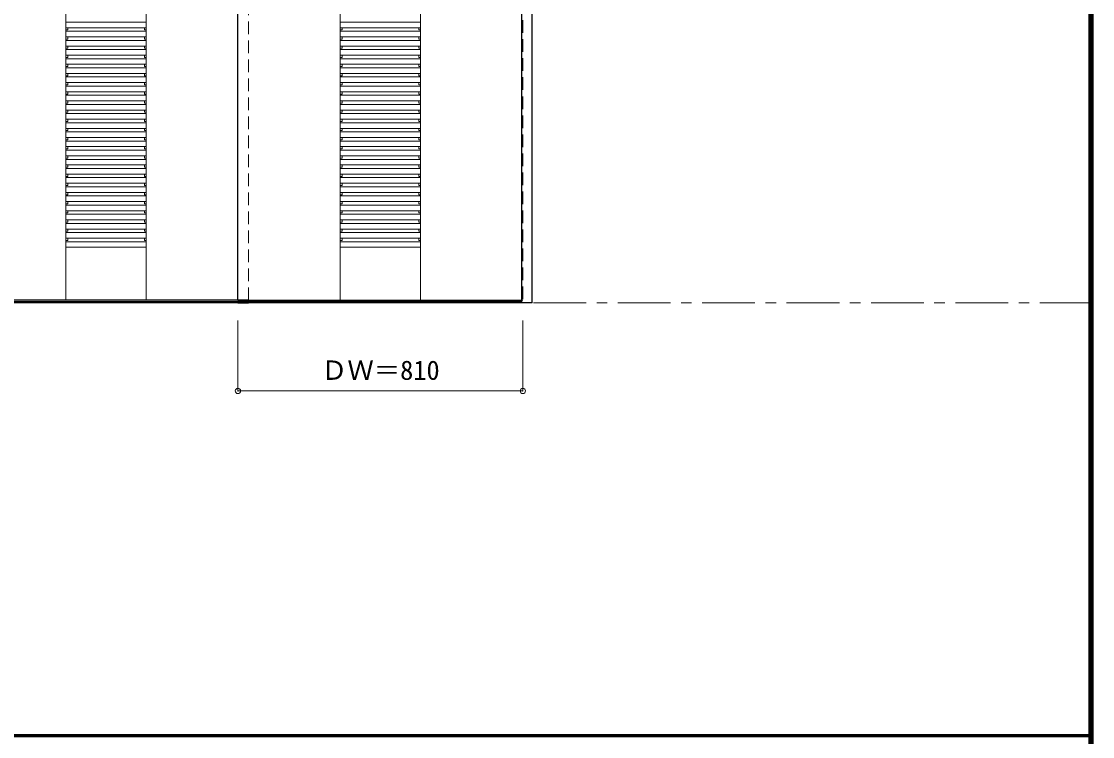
# Model space of a CAD drawing. Units: millimetres, scale not verified. Extents: x -6000 to 5700, y -4307 to 4260.
# Drawn here: x 2654 to 5700, y 186 to 2218 of the extents above; entities that cross this region are included whole.
import ezdxf
from ezdxf.enums import TextEntityAlignment as Align

# ---------------------------------------------------------------- set-up
doc = ezdxf.new("R2010")
doc.units = ezdxf.units.MM
doc.header["$LTSCALE"] = 30
doc.header["$PDMODE"] = 32
doc.header["$PDSIZE"] = 15
doc.linetypes.add('CHAIN1', pattern=[8, 5, -1, 1, -1])
doc.linetypes.add('DASHED1', pattern=[1.8, 1.2, -0.6])
for name, color, linetype, lineweight in [('0-2_扉', 3, 'Continuous', 25), ('0-3_仕上げ', 4, 'Continuous', 9), ('0-4_枠', 3, 'Continuous', 25), ('0-B_寸法', 4, 'Continuous', 9), ('F-1_枠', 6, 'Continuous', 40)]:
    doc.layers.add(name, color=color, linetype=linetype, lineweight=lineweight)
doc.styles.add('ＭＳ ゴシック', font='')
doc.styles.get('ＭＳ ゴシック').set_extended_font_data('MS Gothic')

msp = doc.modelspace()

# ---------------------------------------------------------------- linework, layer by layer
at = {"layer": '0-2_扉'}
for p, q in [((3270, 1426), (3270, 3409)), ((3300, 1426), (2490, 1426)), ((3270, 1426), (4077, 1426))]:
    msp.add_line(p, q, dxfattribs=at)
at = {"layer": '0-2_扉', "color": 7, "linetype": 'CHAIN1', "lineweight": 18}
msp.add_line((-5490, 1418), (5690, 1418), dxfattribs=at)
at = {"layer": '0-3_仕上げ', "color": 7, "lineweight": 18}
for p, q in [((2781, 1426), (2781, 3409)), ((3009, 1426), (3009, 3409)), ((3561, 1426), (3561, 3409)), ((3789, 1426), (3789, 3409)), ((2781, 1576), (3009, 1576)), ((3789, 1576), (3561, 1576))]:
    msp.add_line(p, q, dxfattribs=at)
at = {"layer": '0-3_仕上げ'}
for p, q in [((2781, 2216), (3009, 2216)), ((2781, 2200), (3009, 2200)), ((2781, 2193.58), (2786, 2193.58)), ((2786, 2200), (2786, 2193.58)), ((3004, 2200), (3004, 2193.58)), ((3004, 2193.58), (3009, 2193.58)), ((3789, 2216), (3561, 2216)), ((3789, 2200), (3561, 2200)), ((3566, 2193.58), (3561, 2193.58)), ((3566, 2200), (3566, 2193.58)), ((3784, 2200), (3784, 2193.58)), ((3789, 2193.58), (3784, 2193.58)), ((2781, 2190), (3009, 2190)), ((2781, 2174), (3009, 2174)), ((2781, 2167.58), (2786, 2167.58)), ((2781, 2164), (3009, 2164)), ((2786, 2174), (2786, 2167.58)), ((3004, 2174), (3004, 2167.58)), ((3004, 2167.58), (3009, 2167.58)), ((3789, 2190), (3561, 2190)), ((3789, 2174), (3561, 2174)), ((3566, 2167.58), (3561, 2167.58)), ((3789, 2164), (3561, 2164)), ((3566, 2174), (3566, 2167.58)), ((3784, 2174), (3784, 2167.58)), ((3789, 2167.58), (3784, 2167.58)), ((2781, 2148), (3009, 2148)), ((2781, 2141.58), (2786, 2141.58)), ((2781, 2138), (3009, 2138)), ((2786, 2148), (2786, 2141.58)), ((3004, 2148), (3004, 2141.58)), ((3004, 2141.58), (3009, 2141.58)), ((3789, 2148), (3561, 2148)), ((3566, 2141.58), (3561, 2141.58)), ((3789, 2138), (3561, 2138)), ((3566, 2148), (3566, 2141.58)), ((3784, 2148), (3784, 2141.58)), ((3789, 2141.58), (3784, 2141.58)), ((2781, 2122), (3009, 2122)), ((2781, 2115.58), (2786, 2115.58)), ((2781, 2112), (3009, 2112)), ((2786, 2122), (2786, 2115.58)), ((3004, 2122), (3004, 2115.58)), ((3004, 2115.58), (3009, 2115.58)), ((3789, 2122), (3561, 2122)), ((3566, 2115.58), (3561, 2115.58)), ((3789, 2112), (3561, 2112)), ((3566, 2122), (3566, 2115.58)), ((3784, 2122), (3784, 2115.58)), ((3789, 2115.58), (3784, 2115.58)), ((2781, 2096), (3009, 2096)), ((2781, 2089.58), (2786, 2089.58)), ((2781, 2086), (3009, 2086)), ((2786, 2096), (2786, 2089.58)), ((3004, 2096), (3004, 2089.58)), ((3004, 2089.58), (3009, 2089.58)), ((3789, 2096), (3561, 2096)), ((3566, 2089.58), (3561, 2089.58)), ((3789, 2086), (3561, 2086)), ((3566, 2096), (3566, 2089.58)), ((3784, 2096), (3784, 2089.58)), ((3789, 2089.58), (3784, 2089.58)), ((2781, 2070), (3009, 2070)), ((2781, 2063.58), (2786, 2063.58)), ((2781, 2060), (3009, 2060)), ((2781, 2044), (3009, 2044)), ((2786, 2070), (2786, 2063.58)), ((2786, 2044), (2786, 2037.58)), ((3004, 2070), (3004, 2063.58)), ((3004, 2063.58), (3009, 2063.58)), ((3004, 2044), (3004, 2037.58)), ((3789, 2070), (3561, 2070)), ((3566, 2063.58), (3561, 2063.58)), ((3789, 2060), (3561, 2060)), ((3789, 2044), (3561, 2044)), ((3566, 2070), (3566, 2063.58)), ((3566, 2044), (3566, 2037.58)), ((3784, 2070), (3784, 2063.58)), ((3789, 2063.58), (3784, 2063.58)), ((3784, 2044), (3784, 2037.58)), ((2781, 2037.58), (2786, 2037.58)), ((2781, 2034), (3009, 2034)), ((2781, 2018), (3009, 2018)), ((2781, 2011.58), (2786, 2011.58)), ((2786, 2018), (2786, 2011.58)), ((3004, 2037.58), (3009, 2037.58)), ((3004, 2018), (3004, 2011.58)), ((3004, 2011.58), (3009, 2011.58)), ((3566, 2037.58), (3561, 2037.58)), ((3789, 2034), (3561, 2034)), ((3789, 2018), (3561, 2018)), ((3566, 2011.58), (3561, 2011.58)), ((3566, 2018), (3566, 2011.58)), ((3789, 2037.58), (3784, 2037.58)), ((3784, 2018), (3784, 2011.58)), ((3789, 2011.58), (3784, 2011.58)), ((2781, 2008), (3009, 2008)), ((2781, 1992), (3009, 1992)), ((2781, 1985.58), (2786, 1985.58)), ((2781, 1982), (3009, 1982)), ((2786, 1992), (2786, 1985.58)), ((3004, 1992), (3004, 1985.58)), ((3004, 1985.58), (3009, 1985.58)), ((3789, 2008), (3561, 2008)), ((3789, 1992), (3561, 1992)), ((3566, 1985.58), (3561, 1985.58)), ((3789, 1982), (3561, 1982)), ((3566, 1992), (3566, 1985.58)), ((3784, 1992), (3784, 1985.58)), ((3789, 1985.58), (3784, 1985.58)), ((2781, 1966), (3009, 1966)), ((2781, 1959.58), (2786, 1959.58)), ((2781, 1956), (3009, 1956)), ((2786, 1966), (2786, 1959.58)), ((3004, 1966), (3004, 1959.58)), ((3004, 1959.58), (3009, 1959.58)), ((3789, 1966), (3561, 1966)), ((3566, 1959.58), (3561, 1959.58)), ((3789, 1956), (3561, 1956)), ((3566, 1966), (3566, 1959.58)), ((3784, 1966), (3784, 1959.58)), ((3789, 1959.58), (3784, 1959.58)), ((2781, 1940), (3009, 1940)), ((2781, 1933.58), (2786, 1933.58)), ((2781, 1930), (3009, 1930)), ((2786, 1940), (2786, 1933.58)), ((3004, 1940), (3004, 1933.58)), ((3004, 1933.58), (3009, 1933.58)), ((3789, 1940), (3561, 1940)), ((3566, 1933.58), (3561, 1933.58)), ((3789, 1930), (3561, 1930)), ((3566, 1940), (3566, 1933.58)), ((3784, 1940), (3784, 1933.58)), ((3789, 1933.58), (3784, 1933.58)), ((2781, 1914), (3009, 1914)), ((2781, 1907.58), (2786, 1907.58)), ((2781, 1904), (3009, 1904)), ((2786, 1914), (2786, 1907.58)), ((3004, 1914), (3004, 1907.58)), ((3004, 1907.58), (3009, 1907.58)), ((3789, 1914), (3561, 1914)), ((3566, 1907.58), (3561, 1907.58)), ((3789, 1904), (3561, 1904)), ((3566, 1914), (3566, 1907.58)), ((3784, 1914), (3784, 1907.58)), ((3789, 1907.58), (3784, 1907.58)), ((2781, 1888), (3009, 1888)), ((2781, 1881.58), (2786, 1881.58)), ((2781, 1878), (3009, 1878)), ((2781, 1862), (3009, 1862)), ((2786, 1888), (2786, 1881.58)), ((2786, 1862), (2786, 1855.58)), ((3004, 1888), (3004, 1881.58)), ((3004, 1881.58), (3009, 1881.58)), ((3004, 1862), (3004, 1855.58)), ((3789, 1888), (3561, 1888)), ((3566, 1881.58), (3561, 1881.58)), ((3789, 1878), (3561, 1878)), ((3789, 1862), (3561, 1862)), ((3566, 1888), (3566, 1881.58)), ((3566, 1862), (3566, 1855.58)), ((3784, 1888), (3784, 1881.58)), ((3789, 1881.58), (3784, 1881.58)), ((3784, 1862), (3784, 1855.58)), ((2781, 1855.58), (2786, 1855.58)), ((2781, 1852), (3009, 1852)), ((2781, 1836), (3009, 1836)), ((2781, 1829.58), (2786, 1829.58)), ((2786, 1836), (2786, 1829.58)), ((3004, 1855.58), (3009, 1855.58)), ((3004, 1836), (3004, 1829.58)), ((3004, 1829.58), (3009, 1829.58)), ((3566, 1855.58), (3561, 1855.58)), ((3789, 1852), (3561, 1852)), ((3789, 1836), (3561, 1836)), ((3566, 1829.58), (3561, 1829.58)), ((3566, 1836), (3566, 1829.58)), ((3789, 1855.58), (3784, 1855.58)), ((3784, 1836), (3784, 1829.58)), ((3789, 1829.58), (3784, 1829.58)), ((2781, 1826), (3009, 1826)), ((2781, 1810), (3009, 1810)), ((2781, 1803.58), (2786, 1803.58)), ((2781, 1800), (3009, 1800)), ((2786, 1810), (2786, 1803.58)), ((3004, 1810), (3004, 1803.58)), ((3004, 1803.58), (3009, 1803.58)), ((3789, 1826), (3561, 1826)), ((3789, 1810), (3561, 1810)), ((3566, 1803.58), (3561, 1803.58)), ((3789, 1800), (3561, 1800)), ((3566, 1810), (3566, 1803.58)), ((3784, 1810), (3784, 1803.58)), ((3789, 1803.58), (3784, 1803.58)), ((2781, 1784), (3009, 1784)), ((2781, 1777.58), (2786, 1777.58)), ((2781, 1774), (3009, 1774)), ((2786, 1784), (2786, 1777.58)), ((3004, 1784), (3004, 1777.58)), ((3004, 1777.58), (3009, 1777.58)), ((3789, 1784), (3561, 1784)), ((3566, 1777.58), (3561, 1777.58)), ((3789, 1774), (3561, 1774)), ((3566, 1784), (3566, 1777.58)), ((3784, 1784), (3784, 1777.58)), ((3789, 1777.58), (3784, 1777.58)), ((2781, 1758), (3009, 1758)), ((2781, 1751.58), (2786, 1751.58)), ((2781, 1748), (3009, 1748)), ((2786, 1758), (2786, 1751.58)), ((3004, 1758), (3004, 1751.58)), ((3004, 1751.58), (3009, 1751.58)), ((3789, 1758), (3561, 1758)), ((3566, 1751.58), (3561, 1751.58)), ((3789, 1748), (3561, 1748)), ((3566, 1758), (3566, 1751.58)), ((3784, 1758), (3784, 1751.58)), ((3789, 1751.58), (3784, 1751.58)), ((2781, 1732), (3009, 1732)), ((2781, 1725.58), (2786, 1725.58)), ((2781, 1722), (3009, 1722)), ((2781, 1706), (3009, 1706)), ((2786, 1732), (2786, 1725.58)), ((2786, 1706), (2786, 1699.58)), ((3004, 1732), (3004, 1725.58)), ((3004, 1725.58), (3009, 1725.58)), ((3004, 1706), (3004, 1699.58)), ((3789, 1732), (3561, 1732)), ((3566, 1725.58), (3561, 1725.58)), ((3789, 1722), (3561, 1722)), ((3789, 1706), (3561, 1706)), ((3566, 1732), (3566, 1725.58)), ((3566, 1706), (3566, 1699.58)), ((3784, 1732), (3784, 1725.58)), ((3789, 1725.58), (3784, 1725.58)), ((3784, 1706), (3784, 1699.58)), ((2781, 1699.58), (2786, 1699.58)), ((2781, 1696), (3009, 1696)), ((2781, 1680), (3009, 1680)), ((2786, 1680), (2786, 1673.58)), ((3004, 1699.58), (3009, 1699.58)), ((3004, 1680), (3004, 1673.58)), ((3566, 1699.58), (3561, 1699.58)), ((3789, 1696), (3561, 1696)), ((3789, 1680), (3561, 1680)), ((3566, 1680), (3566, 1673.58)), ((3789, 1699.58), (3784, 1699.58)), ((3784, 1680), (3784, 1673.58)), ((2781, 1673.58), (2786, 1673.58)), ((2781, 1670), (3009, 1670)), ((2781, 1654), (3009, 1654)), ((2781, 1647.58), (2786, 1647.58)), ((2786, 1654), (2786, 1647.58)), ((3004, 1673.58), (3009, 1673.58)), ((3004, 1654), (3004, 1647.58)), ((3004, 1647.58), (3009, 1647.58)), ((3566, 1673.58), (3561, 1673.58)), ((3789, 1670), (3561, 1670)), ((3789, 1654), (3561, 1654)), ((3566, 1647.58), (3561, 1647.58)), ((3566, 1654), (3566, 1647.58)), ((3789, 1673.58), (3784, 1673.58)), ((3784, 1654), (3784, 1647.58)), ((3789, 1647.58), (3784, 1647.58)), ((2781, 1644), (3009, 1644)), ((2781, 1628), (3009, 1628)), ((2781, 1621.58), (2786, 1621.58)), ((2781, 1618), (3009, 1618)), ((2786, 1628), (2786, 1621.58)), ((3004, 1628), (3004, 1621.58)), ((3004, 1621.58), (3009, 1621.58)), ((3789, 1644), (3561, 1644)), ((3789, 1628), (3561, 1628)), ((3566, 1621.58), (3561, 1621.58)), ((3789, 1618), (3561, 1618)), ((3566, 1628), (3566, 1621.58)), ((3784, 1628), (3784, 1621.58)), ((3789, 1621.58), (3784, 1621.58)), ((2781, 1602), (3009, 1602)), ((2781, 1595.58), (2786, 1595.58)), ((2781, 1592), (3009, 1592)), ((2786, 1602), (2786, 1595.58)), ((3004, 1602), (3004, 1595.58)), ((3004, 1595.58), (3009, 1595.58)), ((3789, 1602), (3561, 1602)), ((3566, 1595.58), (3561, 1595.58)), ((3789, 1592), (3561, 1592)), ((3566, 1602), (3566, 1595.58)), ((3784, 1602), (3784, 1595.58)), ((3789, 1595.58), (3784, 1595.58))]:
    msp.add_line(p, q, dxfattribs=at)
at = {"layer": '0-4_枠'}
for p, q in [((4077, 1418), (4077, 3453)), ((4107, 1418), (4107, 3453)), ((4077, 1421), (1713, 1421)), ((4077, 1418), (1713, 1418)), ((3270, 1418), (3300, 1418)), ((4107, 1418), (4077, 1418))]:
    msp.add_line(p, q, dxfattribs=at)
at = {"layer": '0-4_枠', "color": 4, "linetype": 'DASHED1', "lineweight": 9}
for p, q in [((3300, 1426), (3300, 3409)), ((4080, 3409), (4080, 1426)), ((4077, 1426), (4080, 1426))]:
    msp.add_line(p, q, dxfattribs=at)
at = {"layer": '0-B_寸法'}
for p, q in [((3270, 1168), (3270, 1368)), ((4080, 1168), (4080, 1368)), ((3270, 1168), (4080, 1168))]:
    msp.add_line(p, q, dxfattribs=at)
at = {"layer": '0-B_寸法', "color": 7}
for p in [(3270, 1168), (4080, 1168)]:
    msp.add_point(p, dxfattribs=at)
at = {"layer": 'F-1_枠'}
for p, q in [((5690, 4175), (5690, -4205)), ((5695, 4175), (5695, -4205)), ((5700, 4175), (5700, -4205)), ((-6000, 190.5), (5700, 190.5)), ((-6000, 187.5), (5700, 187.5))]:
    msp.add_line(p, q, dxfattribs=at)

# ---------------------------------------------------------------- texts
at = {"layer": '0-B_寸法', "color": 7, "style": 'ＭＳ ゴシック'}
msp.add_text('ＤＷ＝810', height=54.99, dxfattribs=at).set_placement((3506.25, 1183), align=Align.BOTTOM_LEFT)

doc.saveas('drawing.dxf')
